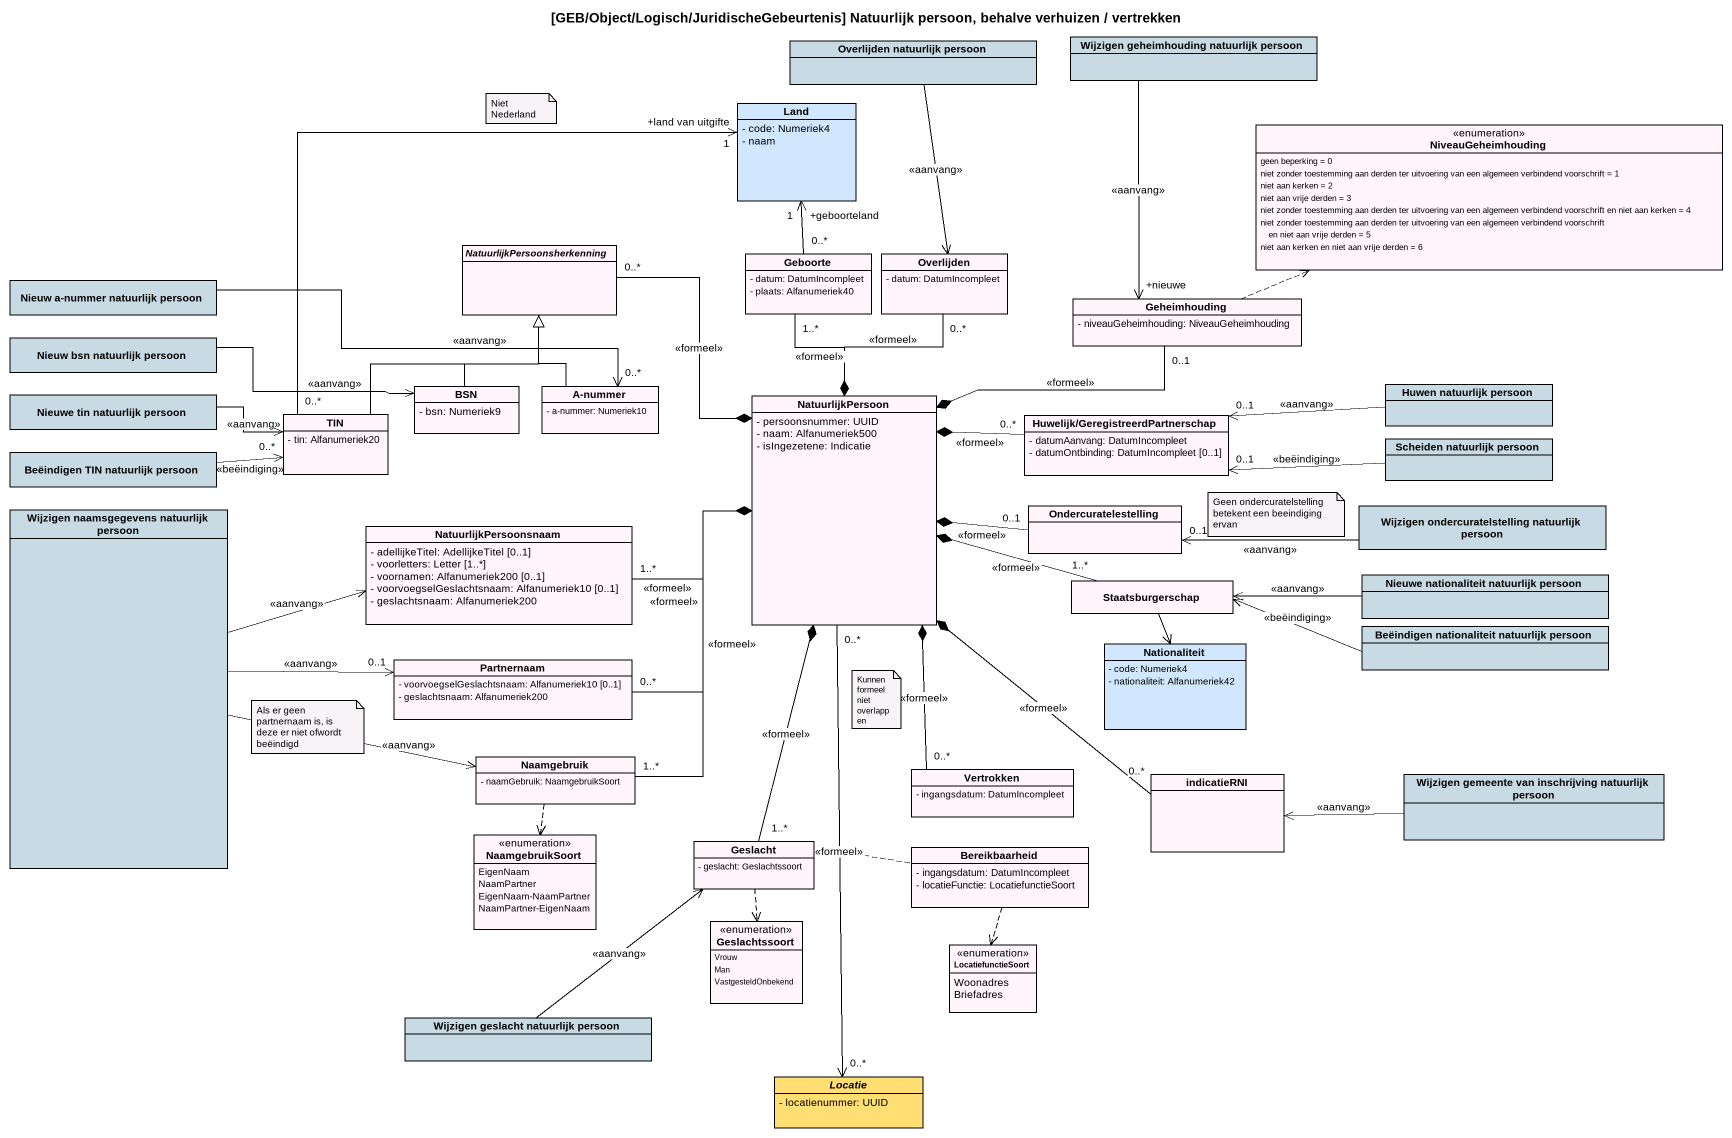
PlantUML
@startuml
title [GEB/Object/Logisch/JuridischeGebeurtenis] Natuurlijk persoon, behalve verhuizen / vertrekken
hide circle
hide empty members
skinparam classAttributeIconSize 0
class "Overlijden natuurlijk persoon" as Overlijden_natuurlijk #C8DAE3
class "Wijzigen geheimhouding natuurlijk persoon" as Wijzigen_geheimhouding #C8DAE3
class Land #D0E7FE {
  - code: Numeriek4
  - naam
}
enum NiveauGeheimhouding #FFF5FA {
  geen beperking = 0
  niet zonder toestemming aan derden ter uitvoering van een algemeen verbindend voorschrift = 1
  niet aan kerken = 2
  niet aan vrije derden = 3
  niet zonder toestemming aan derden ter uitvoering van een algemeen verbindend voorschrift en niet aan kerken = 4
  niet zonder toestemming aan derden ter uitvoering van een algemeen verbindend voorschrift en niet aan vrije derden = 5
  niet aan kerken en niet aan vrije derden = 6
}
abstract class NatuurlijkPersoonsherkenning #FFF5FA
class "Nieuw a-nummer natuurlijk persoon" as Nieuw_a_nummer_natuurlijk #C8DAE3
class Geboorte #FFF5FA {
  - datum: DatumIncompleet
  - plaats: Alfanumeriek40
}
class Overlijden #FFF5FA {
  - datum: DatumIncompleet
}
class "Nieuw bsn natuurlijk persoon" as Nieuw_bsn_natuurlijk_persoon #C8DAE3
class Geheimhouding #FFF5FA {
  - niveauGeheimhouding: NiveauGeheimhouding
}
class "Huwen natuurlijk persoon" as Huwen_natuurlijk_persoon #C8DAE3
class "Nieuwe tin natuurlijk persoon" as Nieuwe_tin_natuurlijk #C8DAE3
class TIN #FFF5FA {
  - tin: Alfanumeriek20
}
class BSN #FFF5FA {
  - bsn: Numeriek9
}
class "A-nummer" as A_nummer #FFF5FA {
  - a-nummer: Numeriek10
}
class NatuurlijkPersoon #FFF5FA {
  - persoonsnummer: UUID
  - naam: Alfanumeriek500
  - isIngezetene: Indicatie
}
class "Huwelijk/GeregistreerdPartnerschap" as Huwelijk #FFF5FA {
  - datumAanvang: DatumIncompleet
  - datumOntbinding: DatumIncompleet [0..1]
}
class "Beëindigen TIN natuurlijk persoon" as Beëindigen_TIN_natuurlijk #C8DAE3
class "Scheiden natuurlijk persoon" as Scheiden_natuurlijk_persoon #C8DAE3
class "Wijzigen naamsgegevens natuurlijk persoon" as Wijzigen_naamsgegevens #C8DAE3
class Ondercuratelestelling #FFF5FA
class "Wijzigen ondercuratelstelling natuurlijk persoon" as Wijzigen #C8DAE3
class NatuurlijkPersoonsnaam #FFF5FA {
  - adellijkeTitel: AdellijkeTitel [0..1]
  - voorletters: Letter [1..*]
  - voornamen: Alfanumeriek200 [0..1]
  - voorvoegselGeslachtsnaam: Alfanumeriek10 [0..1]
  - geslachtsnaam: Alfanumeriek200
}
class Staatsburgerschap #FFF5FA
class "Nieuwe nationaliteit natuurlijk persoon" as Nieuwe_nationaliteit #C8DAE3
class Nationaliteit #D0E7FE {
  - code: Numeriek4
  - nationaliteit: Alfanumeriek42
}
class "Beëindigen nationaliteit natuurlijk persoon" as Beëindigen_nationaliteit #C8DAE3
class Partnernaam #FFF5FA {
  - voorvoegselGeslachtsnaam: Alfanumeriek10 [0..1]
  - geslachtsnaam: Alfanumeriek200
}
class Naamgebruik #FFF5FA {
  - naamGebruik: NaamgebruikSoort
}
class Vertrokken #FFF5FA {
  - ingangsdatum: DatumIncompleet
}
class indicatieRNI #FFF5FA
class "Wijzigen gemeente van inschrijving natuurlijk persoon" as Wijzigen_gemeente_van #C8DAE3
enum NaamgebruikSoort #FFF5FA {
  EigenNaam
  NaamPartner
  EigenNaam-NaamPartner
  NaamPartner-EigenNaam
}
class Geslacht #FFF5FA {
  - geslacht: Geslachtssoort
}
class Bereikbaarheid #FFF5FA {
  - ingangsdatum: DatumIncompleet
  - locatieFunctie: LocatiefunctieSoort
}
enum Geslachtssoort #FFF5FA {
  Vrouw
  Man
  VastgesteldOnbekend
}
enum LocatiefunctieSoort #FFF5FA {
  Woonadres
  Briefadres
}
class "Wijzigen geslacht natuurlijk persoon" as Wijzigen_geslacht #C8DAE3
abstract class Locatie #FFDE73 {
  - locatienummer: UUID
}
Overlijden_natuurlijk --> Overlijden : <<aanvang>>
Wijzigen_geheimhouding --> "+nieuwe" Geheimhouding : <<aanvang>>
NatuurlijkPersoonsherkenning "0..*" --* NatuurlijkPersoon : <<formeel>>
Nieuw_a_nummer_natuurlijk -right-> "0..*" A_nummer : <<aanvang>>
Geboorte "0..*" -up-> "+geboorteland\n1" Land
Geboorte "1..*" --* NatuurlijkPersoon : <<formeel>>
Overlijden "0..*" --* NatuurlijkPersoon : <<formeel>>
Nieuw_bsn_natuurlijk_persoon -right-> BSN : <<aanvang>>
Geheimhouding .right.> NiveauGeheimhouding
Geheimhouding "0..1" -left-* NatuurlijkPersoon : <<formeel>>
Huwen_natuurlijk_persoon -left-> "0..1" Huwelijk : <<aanvang>>
Nieuwe_tin_natuurlijk -right-> TIN : <<aanvang>>
TIN "0..*" -up-> "+land van uitgifte\n1" Land
TIN -up-|> NatuurlijkPersoonsherkenning
BSN -up-|> NatuurlijkPersoonsherkenning
A_nummer -up-|> NatuurlijkPersoonsherkenning
NatuurlijkPersoon "0..*" --> "0..*" Locatie : <<formeel>>
(NatuurlijkPersoon, Locatie) .. Bereikbaarheid
Huwelijk "0..*" -left-* NatuurlijkPersoon : <<formeel>>
Beëindigen_TIN_natuurlijk -right-> "0..*" TIN : <<beëindiging>>
Scheiden_natuurlijk_persoon -left-> "0..1" Huwelijk : <<beëindiging>>
Wijzigen_naamsgegevens -right-> NatuurlijkPersoonsnaam : <<aanvang>>
Wijzigen_naamsgegevens -right-> "0..1" Partnernaam : <<aanvang>>
Wijzigen_naamsgegevens -right-> Naamgebruik : <<aanvang>>
Ondercuratelestelling "0..1" -left-* NatuurlijkPersoon : <<formeel>>
Wijzigen -left-> "0..1" Ondercuratelestelling : <<aanvang>>
NatuurlijkPersoonsnaam "1..*" -right-* NatuurlijkPersoon : <<formeel>>
Staatsburgerschap "1..*" -left-* NatuurlijkPersoon : <<formeel>>
Staatsburgerschap --> Nationaliteit
Nieuwe_nationaliteit -left-> Staatsburgerschap : <<aanvang>>
Beëindigen_nationaliteit -left-> Staatsburgerschap : <<beëindiging>>
Partnernaam "0..*" -right-* NatuurlijkPersoon : <<formeel>>
Naamgebruik "1..*" -up-* NatuurlijkPersoon : <<formeel>>
Naamgebruik ..> NaamgebruikSoort
Vertrokken "0..*" -up-* NatuurlijkPersoon : <<formeel>>
indicatieRNI "0..*" -up-* NatuurlijkPersoon : <<formeel>>
Wijzigen_gemeente_van -left-> indicatieRNI : <<aanvang>>
Geslacht "1..*" -up-* NatuurlijkPersoon : <<formeel>>
Geslacht ..> Geslachtssoort
Bereikbaarheid ..> LocatiefunctieSoort
Wijzigen_geslacht -up-> Geslacht : <<aanvang>>
note as N1
  Niet Nederland
end note
note as N2
  Geen ondercuratelstelling betekent een beeindiging ervan
end note
note as N3
  Kunnen formeel niet overlappen
end note
note as N4
  Als er geen partnernaam is, is deze er niet ofwordt beëindigd
end note
@enduml
